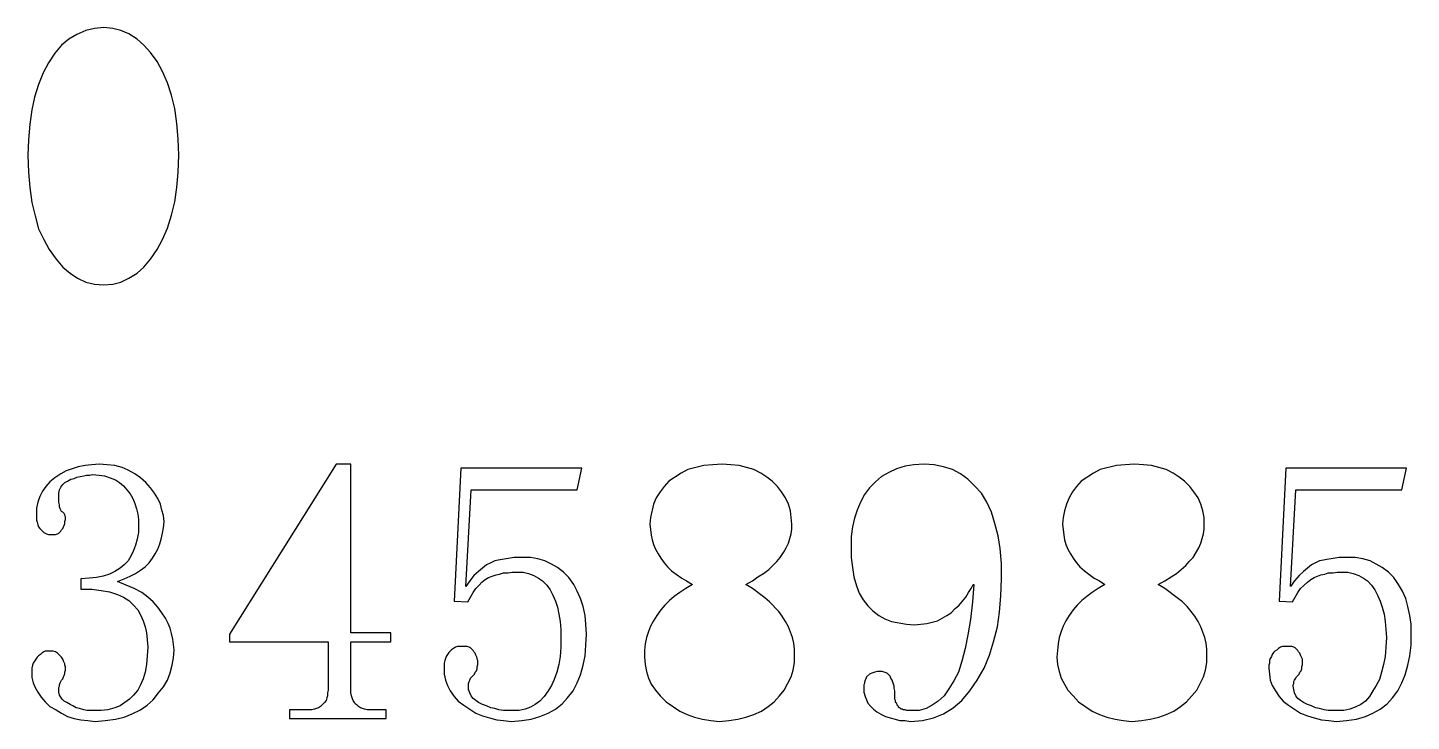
# Model space of a CAD drawing. Extents: x -171 to 209, y -140 to 140.
# Drawn here: x -75.06 to -54.56, y -115.09 to -104.81 of the extents above; entities that cross this region are included whole.
import ezdxf

# ---------------------------------------------------------------- set-up
doc = ezdxf.new("R2010")
doc.units = 0
doc.header["$MEASUREMENT"] = 0
doc.layers.get('0').update_dxf_attribs({"linetype": 'CONTINUOUS'})

msp = doc.modelspace()

# ---------------------------------------------------------------- linework, layer by layer
for points in [[(-73.93, -104.81), (-74.07, -104.82), (-74.07, -104.82), (-74.2, -104.85), (-74.2, -104.85), (-74.33, -104.91), (-74.33, -104.91), (-74.45, -104.98), (-74.45, -104.98), (-74.56, -105.07), (-74.56, -105.07), (-74.66, -105.19), (-74.66, -105.19), (-74.75, -105.33), (-74.75, -105.33), (-74.83, -105.48), (-74.83, -105.48), (-74.9, -105.65), (-74.9, -105.65), (-74.96, -105.84), (-74.96, -105.84), (-75, -106.03), (-75, -106.03), (-75.03, -106.24), (-75.03, -106.24), (-75.05, -106.47), (-75.05, -106.47), (-75.06, -106.7), (-75.06, -106.7), (-75.05, -106.95), (-75.05, -106.95), (-75.03, -107.18), (-75.03, -107.18), (-75, -107.4), (-75, -107.4), (-74.95, -107.6), (-74.95, -107.6), (-74.9, -107.79), (-74.9, -107.79), (-74.82, -107.95), (-74.82, -107.95), (-74.74, -108.1), (-74.74, -108.1), (-74.64, -108.24), (-74.64, -108.24), (-74.54, -108.36), (-74.54, -108.36), (-74.43, -108.45), (-74.43, -108.45), (-74.32, -108.52), (-74.32, -108.52), (-74.2, -108.58), (-74.2, -108.58), (-74.07, -108.61), (-74.07, -108.61), (-73.93, -108.62), (-73.93, -108.62), (-73.8, -108.61), (-73.8, -108.61), (-73.68, -108.58), (-73.68, -108.58), (-73.56, -108.52), (-73.56, -108.52), (-73.44, -108.45), (-73.44, -108.45), (-73.34, -108.36), (-73.34, -108.36), (-73.24, -108.24), (-73.24, -108.24), (-73.14, -108.1), (-73.14, -108.1), (-73.06, -107.95), (-73.06, -107.95), (-72.99, -107.78), (-72.99, -107.78), (-72.93, -107.59), (-72.93, -107.59), (-72.88, -107.39), (-72.88, -107.39), (-72.85, -107.18), (-72.85, -107.18), (-72.83, -106.95), (-72.83, -106.95), (-72.82, -106.7), (-72.82, -106.7), (-72.83, -106.46), (-72.83, -106.46), (-72.85, -106.23), (-72.85, -106.23), (-72.88, -106.01), (-72.88, -106.01), (-72.93, -105.81), (-72.93, -105.81), (-72.99, -105.63), (-72.99, -105.63), (-73.06, -105.46), (-73.06, -105.46), (-73.14, -105.31), (-73.14, -105.31), (-73.24, -105.18), (-73.24, -105.18), (-73.34, -105.07), (-73.34, -105.07), (-73.44, -104.98), (-73.44, -104.98), (-73.56, -104.9), (-73.56, -104.9), (-73.68, -104.85), (-73.68, -104.85), (-73.8, -104.82), (-73.8, -104.82), (-73.93, -104.81)], [(-72.9, -114.15), (-72.89, -114.03), (-72.89, -114.03), (-72.9, -113.95), (-72.9, -113.95), (-72.91, -113.87), (-72.91, -113.87), (-72.93, -113.79), (-72.93, -113.79), (-72.95, -113.71), (-72.95, -113.71), (-72.98, -113.64), (-72.98, -113.64), (-73.02, -113.56), (-73.02, -113.56), (-73.07, -113.48), (-73.07, -113.48), (-73.13, -113.4), (-73.13, -113.4), (-73.2, -113.32), (-73.2, -113.32), (-73.28, -113.25), (-73.28, -113.25), (-73.37, -113.18), (-73.37, -113.18), (-73.48, -113.12), (-73.48, -113.12), (-73.6, -113.07), (-73.6, -113.07), (-73.73, -113.02), (-73.73, -113.02), (-73.63, -112.98), (-73.63, -112.98), (-73.54, -112.94), (-73.54, -112.94), (-73.46, -112.9), (-73.46, -112.9), (-73.39, -112.85), (-73.39, -112.85), (-73.32, -112.8), (-73.32, -112.8), (-73.26, -112.74), (-73.26, -112.74), (-73.21, -112.67), (-73.21, -112.67), (-73.17, -112.61), (-73.17, -112.61), (-73.13, -112.54), (-73.13, -112.54), (-73.1, -112.46), (-73.1, -112.46), (-73.08, -112.39), (-73.08, -112.39), (-73.06, -112.3), (-73.06, -112.3), (-73.05, -112.22), (-73.05, -112.22), (-73.04, -112.13), (-73.04, -112.13), (-73.05, -112.04), (-73.05, -112.04), (-73.07, -111.96), (-73.07, -111.96), (-73.09, -111.87), (-73.09, -111.87), (-73.13, -111.79), (-73.13, -111.79), (-73.18, -111.71), (-73.18, -111.71), (-73.24, -111.63), (-73.24, -111.63), (-73.31, -111.55), (-73.31, -111.55), (-73.39, -111.48), (-73.39, -111.48), (-73.47, -111.42), (-73.47, -111.42), (-73.57, -111.37), (-73.57, -111.37), (-73.66, -111.33), (-73.66, -111.33), (-73.77, -111.3), (-73.77, -111.3), (-73.88, -111.29), (-73.88, -111.29), (-74, -111.28), (-74, -111.28), (-74.11, -111.29), (-74.11, -111.29), (-74.21, -111.3), (-74.21, -111.3), (-74.31, -111.32), (-74.31, -111.32), (-74.4, -111.35), (-74.4, -111.35), (-74.49, -111.38), (-74.49, -111.38), (-74.57, -111.42), (-74.57, -111.42), (-74.66, -111.48), (-74.66, -111.48), (-74.73, -111.54), (-74.73, -111.54), (-74.79, -111.61), (-74.79, -111.61), (-74.84, -111.68), (-74.84, -111.68), (-74.88, -111.76), (-74.88, -111.76), (-74.91, -111.84), (-74.91, -111.84), (-74.93, -111.93), (-74.93, -111.93), (-74.93, -112.02), (-74.93, -112.02), (-74.93, -112.06), (-74.93, -112.06), (-74.93, -112.11), (-74.93, -112.11), (-74.92, -112.14), (-74.92, -112.14), (-74.91, -112.18), (-74.91, -112.18), (-74.9, -112.21), (-74.9, -112.21), (-74.88, -112.23), (-74.88, -112.23), (-74.86, -112.25), (-74.86, -112.25), (-74.84, -112.27), (-74.84, -112.27), (-74.82, -112.29), (-74.82, -112.29), (-74.8, -112.3), (-74.8, -112.3), (-74.78, -112.31), (-74.78, -112.31), (-74.75, -112.32), (-74.75, -112.32), (-74.72, -112.32), (-74.72, -112.32), (-74.7, -112.32), (-74.7, -112.32), (-74.67, -112.32), (-74.67, -112.32), (-74.65, -112.32), (-74.65, -112.32), (-74.62, -112.31), (-74.62, -112.31), (-74.6, -112.3), (-74.6, -112.3), (-74.59, -112.29), (-74.59, -112.29), (-74.57, -112.27), (-74.57, -112.27), (-74.56, -112.25), (-74.56, -112.25), (-74.54, -112.23), (-74.54, -112.23), (-74.53, -112.21), (-74.53, -112.21), (-74.52, -112.19), (-74.52, -112.19), (-74.51, -112.16), (-74.51, -112.16), (-74.51, -112.13), (-74.51, -112.13), (-74.5, -112.1), (-74.5, -112.1), (-74.5, -112.07), (-74.5, -112.07), (-74.5, -112.06), (-74.5, -112.06), (-74.51, -112.04), (-74.51, -112.04), (-74.51, -112.03), (-74.51, -112.03), (-74.52, -112.01), (-74.52, -112.01), (-74.53, -112), (-74.53, -112), (-74.54, -111.99), (-74.54, -111.99), (-74.56, -111.98), (-74.56, -111.98), (-74.57, -111.96), (-74.57, -111.96), (-74.58, -111.94), (-74.58, -111.94), (-74.59, -111.91), (-74.59, -111.91), (-74.59, -111.88), (-74.59, -111.88), (-74.6, -111.84), (-74.6, -111.84), (-74.6, -111.8), (-74.6, -111.8), (-74.6, -111.75), (-74.6, -111.75), (-74.6, -111.71), (-74.6, -111.71), (-74.59, -111.66), (-74.59, -111.66), (-74.57, -111.62), (-74.57, -111.62), (-74.54, -111.58), (-74.54, -111.58), (-74.51, -111.55), (-74.51, -111.55), (-74.47, -111.53), (-74.47, -111.53), (-74.42, -111.5), (-74.42, -111.5), (-74.37, -111.49), (-74.37, -111.49), (-74.33, -111.47), (-74.33, -111.47), (-74.28, -111.46), (-74.28, -111.46), (-74.23, -111.45), (-74.23, -111.45), (-74.19, -111.44), (-74.19, -111.44), (-74.14, -111.44), (-74.14, -111.44), (-74.1, -111.43), (-74.1, -111.43), (-74, -111.44), (-74, -111.44), (-73.92, -111.45), (-73.92, -111.45), (-73.84, -111.48), (-73.84, -111.48), (-73.76, -111.51), (-73.76, -111.51), (-73.7, -111.55), (-73.7, -111.55), (-73.64, -111.6), (-73.64, -111.6), (-73.59, -111.66), (-73.59, -111.66), (-73.54, -111.72), (-73.54, -111.72), (-73.5, -111.79), (-73.5, -111.79), (-73.47, -111.86), (-73.47, -111.86), (-73.45, -111.94), (-73.45, -111.94), (-73.43, -112.02), (-73.43, -112.02), (-73.42, -112.1), (-73.42, -112.1), (-73.42, -112.18), (-73.42, -112.18), (-73.42, -112.29), (-73.42, -112.29), (-73.44, -112.39), (-73.44, -112.39), (-73.46, -112.48), (-73.46, -112.48), (-73.49, -112.56), (-73.49, -112.56), (-73.53, -112.64), (-73.53, -112.64), (-73.57, -112.71), (-73.57, -112.71), (-73.63, -112.77), (-73.63, -112.77), (-73.69, -112.82), (-73.69, -112.82), (-73.77, -112.87), (-73.77, -112.87), (-73.85, -112.91), (-73.85, -112.91), (-73.94, -112.94), (-73.94, -112.94), (-74.04, -112.96), (-74.04, -112.96), (-74.15, -112.97), (-74.15, -112.97), (-74.27, -112.98), (-74.27, -112.98), (-74.27, -113.13), (-74.27, -113.13), (-74.11, -113.13), (-74.11, -113.13), (-73.97, -113.15), (-73.97, -113.15), (-73.85, -113.17), (-73.85, -113.17), (-73.73, -113.21), (-73.73, -113.21), (-73.64, -113.25), (-73.64, -113.25), (-73.56, -113.3), (-73.56, -113.3), (-73.49, -113.37), (-73.49, -113.37), (-73.43, -113.44), (-73.43, -113.44), (-73.39, -113.51), (-73.39, -113.51), (-73.35, -113.6), (-73.35, -113.6), (-73.32, -113.69), (-73.32, -113.69), (-73.3, -113.78), (-73.3, -113.78), (-73.29, -113.88), (-73.29, -113.88), (-73.28, -113.99), (-73.28, -113.99), (-73.29, -114.12), (-73.29, -114.12), (-73.3, -114.25), (-73.3, -114.25), (-73.32, -114.36), (-73.32, -114.36), (-73.35, -114.46), (-73.35, -114.46), (-73.39, -114.55), (-73.39, -114.55), (-73.43, -114.63), (-73.43, -114.63), (-73.49, -114.7), (-73.49, -114.7), (-73.55, -114.76), (-73.55, -114.76), (-73.62, -114.81), (-73.62, -114.81), (-73.69, -114.86), (-73.69, -114.86), (-73.77, -114.89), (-73.77, -114.89), (-73.87, -114.92), (-73.87, -114.92), (-73.97, -114.93), (-73.97, -114.93), (-74.07, -114.93), (-74.07, -114.93), (-74.13, -114.93), (-74.13, -114.93), (-74.18, -114.93), (-74.18, -114.93), (-74.23, -114.92), (-74.23, -114.92), (-74.29, -114.9), (-74.29, -114.9), (-74.34, -114.89), (-74.34, -114.89), (-74.39, -114.86), (-74.39, -114.86), (-74.43, -114.84), (-74.43, -114.84), (-74.48, -114.81), (-74.48, -114.81), (-74.52, -114.79), (-74.52, -114.79), (-74.55, -114.76), (-74.55, -114.76), (-74.57, -114.73), (-74.57, -114.73), (-74.59, -114.7), (-74.59, -114.7), (-74.6, -114.66), (-74.6, -114.66), (-74.6, -114.63), (-74.6, -114.63), (-74.6, -114.61), (-74.6, -114.61), (-74.6, -114.59), (-74.6, -114.59), (-74.59, -114.57), (-74.59, -114.57), (-74.59, -114.55), (-74.59, -114.55), (-74.58, -114.52), (-74.58, -114.52), (-74.57, -114.5), (-74.57, -114.5), (-74.56, -114.48), (-74.56, -114.48), (-74.54, -114.46), (-74.54, -114.46), (-74.53, -114.43), (-74.53, -114.43), (-74.52, -114.41), (-74.52, -114.41), (-74.51, -114.38), (-74.51, -114.38), (-74.51, -114.36), (-74.51, -114.36), (-74.5, -114.33), (-74.5, -114.33), (-74.5, -114.3), (-74.5, -114.3), (-74.5, -114.28), (-74.5, -114.28), (-74.51, -114.26), (-74.51, -114.26), (-74.51, -114.24), (-74.51, -114.24), (-74.52, -114.22), (-74.52, -114.22), (-74.53, -114.2), (-74.53, -114.2), (-74.54, -114.17), (-74.54, -114.17), (-74.56, -114.14), (-74.56, -114.14), (-74.58, -114.12), (-74.58, -114.12), (-74.6, -114.1), (-74.6, -114.1), (-74.62, -114.08), (-74.62, -114.08), (-74.65, -114.06), (-74.65, -114.06), (-74.68, -114.05), (-74.68, -114.05), (-74.72, -114.05), (-74.72, -114.05), (-74.75, -114.05), (-74.75, -114.05), (-74.78, -114.05), (-74.78, -114.05), (-74.8, -114.05), (-74.8, -114.05), (-74.82, -114.06), (-74.82, -114.06), (-74.85, -114.08), (-74.85, -114.08), (-74.87, -114.1), (-74.87, -114.1), (-74.9, -114.12), (-74.9, -114.12), (-74.92, -114.14), (-74.92, -114.14), (-74.94, -114.17), (-74.94, -114.17), (-74.96, -114.2), (-74.96, -114.2), (-74.98, -114.23), (-74.98, -114.23), (-74.99, -114.26), (-74.99, -114.26), (-75, -114.3), (-75, -114.3), (-75, -114.33), (-75, -114.33), (-75, -114.37), (-75, -114.37), (-75, -114.44), (-75, -114.44), (-74.98, -114.52), (-74.98, -114.52), (-74.95, -114.59), (-74.95, -114.59), (-74.91, -114.66), (-74.91, -114.66), (-74.86, -114.73), (-74.86, -114.73), (-74.8, -114.8), (-74.8, -114.8), (-74.73, -114.87), (-74.73, -114.87), (-74.64, -114.92), (-74.64, -114.92), (-74.56, -114.97), (-74.56, -114.97), (-74.47, -115.02), (-74.47, -115.02), (-74.37, -115.05), (-74.37, -115.05), (-74.27, -115.07), (-74.27, -115.07), (-74.17, -115.08), (-74.17, -115.08), (-74.06, -115.09), (-74.06, -115.09), (-73.91, -115.08), (-73.91, -115.08), (-73.76, -115.06), (-73.76, -115.06), (-73.63, -115.03), (-73.63, -115.03), (-73.51, -114.98), (-73.51, -114.98), (-73.39, -114.92), (-73.39, -114.92), (-73.29, -114.85), (-73.29, -114.85), (-73.2, -114.77), (-73.2, -114.77), (-73.12, -114.67), (-73.12, -114.67), (-73.05, -114.58), (-73.05, -114.58), (-72.99, -114.48), (-72.99, -114.48), (-72.95, -114.37), (-72.95, -114.37), (-72.92, -114.26), (-72.92, -114.26), (-72.9, -114.15)], [(-70.27, -111.28), (-70.49, -111.28), (-70.49, -111.28), (-72.07, -113.8), (-72.07, -113.8), (-72.07, -113.91), (-72.07, -113.91), (-70.61, -113.91), (-70.61, -113.91), (-70.61, -114.63), (-70.61, -114.63), (-70.62, -114.67), (-70.62, -114.67), (-70.62, -114.71), (-70.62, -114.71), (-70.63, -114.74), (-70.63, -114.74), (-70.64, -114.78), (-70.64, -114.78), (-70.66, -114.81), (-70.66, -114.81), (-70.72, -114.87), (-70.72, -114.87), (-70.75, -114.89), (-70.75, -114.89), (-70.81, -114.91), (-70.81, -114.91), (-70.85, -114.92), (-70.85, -114.92), (-71.18, -114.92), (-71.18, -114.92), (-71.18, -115.05), (-71.18, -115.05), (-69.75, -115.05), (-69.75, -115.05), (-69.75, -114.92), (-69.75, -114.92), (-70.03, -114.92), (-70.03, -114.92), (-70.07, -114.91), (-70.07, -114.91), (-70.13, -114.89), (-70.13, -114.89), (-70.16, -114.87), (-70.16, -114.87), (-70.18, -114.85), (-70.18, -114.85), (-70.21, -114.83), (-70.21, -114.83), (-70.22, -114.81), (-70.22, -114.81), (-70.24, -114.78), (-70.24, -114.78), (-70.25, -114.74), (-70.25, -114.74), (-70.26, -114.71), (-70.26, -114.71), (-70.27, -114.67), (-70.27, -114.67), (-70.27, -113.91), (-70.27, -113.91), (-69.68, -113.91), (-69.68, -113.91), (-69.68, -113.78), (-69.68, -113.78), (-70.27, -113.78), (-70.27, -113.78), (-70.27, -111.28)], [(-64.77, -111.28), (-64.91, -111.29), (-64.91, -111.29), (-65.04, -111.3), (-65.04, -111.3), (-65.28, -111.36), (-65.28, -111.36), (-65.38, -111.41), (-65.38, -111.41), (-65.56, -111.53), (-65.56, -111.53), (-65.63, -111.61), (-65.63, -111.61), (-65.69, -111.69), (-65.69, -111.69), (-65.75, -111.78), (-65.75, -111.78), (-65.79, -111.87), (-65.79, -111.87), (-65.83, -112.07), (-65.83, -112.07), (-65.84, -112.17), (-65.84, -112.17), (-65.82, -112.33), (-65.82, -112.33), (-65.81, -112.4), (-65.81, -112.4), (-65.79, -112.47), (-65.79, -112.47), (-65.76, -112.54), (-65.76, -112.54), (-65.72, -112.61), (-65.72, -112.61), (-65.68, -112.67), (-65.68, -112.67), (-65.63, -112.74), (-65.63, -112.74), (-65.58, -112.8), (-65.58, -112.8), (-65.52, -112.86), (-65.52, -112.86), (-65.45, -112.91), (-65.45, -112.91), (-65.37, -112.97), (-65.37, -112.97), (-65.3, -113.01), (-65.3, -113.01), (-65.21, -113.06), (-65.21, -113.06), (-65.31, -113.12), (-65.31, -113.12), (-65.4, -113.18), (-65.4, -113.18), (-65.48, -113.24), (-65.48, -113.24), (-65.55, -113.3), (-65.55, -113.3), (-65.62, -113.37), (-65.62, -113.37), (-65.68, -113.44), (-65.68, -113.44), (-65.74, -113.52), (-65.74, -113.52), (-65.79, -113.6), (-65.79, -113.6), (-65.83, -113.68), (-65.83, -113.68), (-65.86, -113.76), (-65.86, -113.76), (-65.89, -113.85), (-65.89, -113.85), (-65.91, -113.94), (-65.91, -113.94), (-65.92, -114.04), (-65.92, -114.04), (-65.92, -114.14), (-65.92, -114.14), (-65.91, -114.25), (-65.91, -114.25), (-65.89, -114.35), (-65.89, -114.35), (-65.86, -114.45), (-65.86, -114.45), (-65.82, -114.54), (-65.82, -114.54), (-65.76, -114.63), (-65.76, -114.63), (-65.69, -114.71), (-65.69, -114.71), (-65.6, -114.8), (-65.6, -114.8), (-65.4, -114.94), (-65.4, -114.94), (-65.29, -114.99), (-65.29, -114.99), (-65.18, -115.03), (-65.18, -115.03), (-65.06, -115.06), (-65.06, -115.06), (-64.94, -115.08), (-64.94, -115.08), (-64.81, -115.09), (-64.81, -115.09), (-64.67, -115.08), (-64.67, -115.08), (-64.54, -115.06), (-64.54, -115.06), (-64.42, -115.03), (-64.42, -115.03), (-64.3, -114.99), (-64.3, -114.99), (-64.19, -114.94), (-64.19, -114.94), (-64.09, -114.87), (-64.09, -114.87), (-64, -114.8), (-64, -114.8), (-63.92, -114.71), (-63.92, -114.71), (-63.85, -114.63), (-63.85, -114.63), (-63.75, -114.43), (-63.75, -114.43), (-63.72, -114.33), (-63.72, -114.33), (-63.7, -114.22), (-63.7, -114.22), (-63.7, -114.02), (-63.7, -114.02), (-63.71, -113.93), (-63.71, -113.93), (-63.73, -113.85), (-63.73, -113.85), (-63.79, -113.69), (-63.79, -113.69), (-63.83, -113.61), (-63.83, -113.61), (-63.88, -113.53), (-63.88, -113.53), (-63.93, -113.46), (-63.93, -113.46), (-64.07, -113.32), (-64.07, -113.32), (-64.14, -113.26), (-64.14, -113.26), (-64.32, -113.12), (-64.32, -113.12), (-64.42, -113.06), (-64.42, -113.06), (-64.32, -113.01), (-64.32, -113.01), (-64.24, -112.95), (-64.24, -112.95), (-64.16, -112.9), (-64.16, -112.9), (-64.08, -112.84), (-64.08, -112.84), (-63.96, -112.72), (-63.96, -112.72), (-63.91, -112.66), (-63.91, -112.66), (-63.86, -112.59), (-63.86, -112.59), (-63.82, -112.52), (-63.82, -112.52), (-63.79, -112.45), (-63.79, -112.45), (-63.75, -112.31), (-63.75, -112.31), (-63.74, -112.24), (-63.74, -112.24), (-63.74, -112.17), (-63.74, -112.17), (-63.76, -111.97), (-63.76, -111.97), (-63.79, -111.87), (-63.79, -111.87), (-63.83, -111.78), (-63.83, -111.78), (-63.89, -111.69), (-63.89, -111.69), (-63.95, -111.61), (-63.95, -111.61), (-64.03, -111.53), (-64.03, -111.53), (-64.11, -111.47), (-64.11, -111.47), (-64.2, -111.41), (-64.2, -111.41), (-64.3, -111.36), (-64.3, -111.36), (-64.52, -111.3), (-64.52, -111.3), (-64.64, -111.29), (-64.64, -111.29), (-64.77, -111.28)], [(-61.78, -111.28), (-61.93, -111.29), (-61.93, -111.29), (-62.06, -111.31), (-62.06, -111.31), (-62.19, -111.35), (-62.19, -111.35), (-62.3, -111.4), (-62.3, -111.4), (-62.41, -111.46), (-62.41, -111.46), (-62.5, -111.54), (-62.5, -111.54), (-62.59, -111.63), (-62.59, -111.63), (-62.66, -111.73), (-62.66, -111.73), (-62.72, -111.84), (-62.72, -111.84), (-62.77, -111.96), (-62.77, -111.96), (-62.81, -112.08), (-62.81, -112.08), (-62.84, -112.21), (-62.84, -112.21), (-62.86, -112.35), (-62.86, -112.35), (-62.86, -112.66), (-62.86, -112.66), (-62.84, -112.81), (-62.84, -112.81), (-62.82, -112.95), (-62.82, -112.95), (-62.78, -113.08), (-62.78, -113.08), (-62.74, -113.19), (-62.74, -113.19), (-62.68, -113.29), (-62.68, -113.29), (-62.61, -113.38), (-62.61, -113.38), (-62.54, -113.45), (-62.54, -113.45), (-62.45, -113.52), (-62.45, -113.52), (-62.36, -113.57), (-62.36, -113.57), (-62.26, -113.61), (-62.26, -113.61), (-62.04, -113.65), (-62.04, -113.65), (-61.92, -113.66), (-61.92, -113.66), (-61.74, -113.64), (-61.74, -113.64), (-61.58, -113.6), (-61.58, -113.6), (-61.44, -113.52), (-61.44, -113.52), (-61.38, -113.48), (-61.38, -113.48), (-61.32, -113.42), (-61.32, -113.42), (-61.26, -113.37), (-61.26, -113.37), (-61.16, -113.25), (-61.16, -113.25), (-61.12, -113.18), (-61.12, -113.18), (-61.08, -113.12), (-61.08, -113.12), (-61.05, -113.06), (-61.05, -113.06), (-61.04, -113.06), (-61.04, -113.06), (-61.06, -113.32), (-61.06, -113.32), (-61.09, -113.58), (-61.09, -113.58), (-61.13, -113.81), (-61.13, -113.81), (-61.17, -114.01), (-61.17, -114.01), (-61.22, -114.2), (-61.22, -114.2), (-61.27, -114.36), (-61.27, -114.36), (-61.34, -114.49), (-61.34, -114.49), (-61.41, -114.61), (-61.41, -114.61), (-61.48, -114.71), (-61.48, -114.71), (-61.57, -114.79), (-61.57, -114.79), (-61.66, -114.85), (-61.66, -114.85), (-61.75, -114.9), (-61.75, -114.9), (-61.85, -114.93), (-61.85, -114.93), (-62.04, -114.93), (-62.04, -114.93), (-62.06, -114.92), (-62.06, -114.92), (-62.09, -114.92), (-62.09, -114.92), (-62.1, -114.91), (-62.1, -114.91), (-62.12, -114.91), (-62.12, -114.91), (-62.14, -114.89), (-62.14, -114.89), (-62.15, -114.89), (-62.15, -114.89), (-62.16, -114.88), (-62.16, -114.88), (-62.16, -114.87), (-62.16, -114.87), (-62.18, -114.85), (-62.18, -114.85), (-62.18, -114.84), (-62.18, -114.84), (-62.19, -114.82), (-62.19, -114.82), (-62.2, -114.81), (-62.2, -114.81), (-62.2, -114.78), (-62.2, -114.78), (-62.21, -114.76), (-62.21, -114.76), (-62.21, -114.64), (-62.21, -114.64), (-62.22, -114.6), (-62.22, -114.6), (-62.22, -114.57), (-62.22, -114.57), (-62.25, -114.48), (-62.25, -114.48), (-62.27, -114.45), (-62.27, -114.45), (-62.28, -114.42), (-62.28, -114.42), (-62.32, -114.38), (-62.32, -114.38), (-62.34, -114.37), (-62.34, -114.37), (-62.4, -114.35), (-62.4, -114.35), (-62.47, -114.35), (-62.47, -114.35), (-62.51, -114.36), (-62.51, -114.36), (-62.57, -114.38), (-62.57, -114.38), (-62.59, -114.39), (-62.59, -114.39), (-62.63, -114.43), (-62.63, -114.43), (-62.64, -114.46), (-62.64, -114.46), (-62.65, -114.48), (-62.65, -114.48), (-62.66, -114.51), (-62.66, -114.51), (-62.66, -114.53), (-62.66, -114.53), (-62.67, -114.55), (-62.67, -114.55), (-62.67, -114.66), (-62.67, -114.66), (-62.65, -114.72), (-62.65, -114.72), (-62.61, -114.82), (-62.61, -114.82), (-62.57, -114.87), (-62.57, -114.87), (-62.53, -114.91), (-62.53, -114.91), (-62.48, -114.95), (-62.48, -114.95), (-62.41, -114.99), (-62.41, -114.99), (-62.35, -115.02), (-62.35, -115.02), (-62.14, -115.08), (-62.14, -115.08), (-62.06, -115.08), (-62.06, -115.08), (-61.98, -115.09), (-61.98, -115.09), (-61.8, -115.08), (-61.8, -115.08), (-61.64, -115.04), (-61.64, -115.04), (-61.49, -114.98), (-61.49, -114.98), (-61.35, -114.89), (-61.35, -114.89), (-61.22, -114.78), (-61.22, -114.78), (-61.1, -114.64), (-61.1, -114.64), (-60.99, -114.48), (-60.99, -114.48), (-60.89, -114.3), (-60.89, -114.3), (-60.81, -114.11), (-60.81, -114.11), (-60.75, -113.91), (-60.75, -113.91), (-60.69, -113.69), (-60.69, -113.69), (-60.66, -113.47), (-60.66, -113.47), (-60.64, -113.23), (-60.64, -113.23), (-60.63, -112.98), (-60.63, -112.98), (-60.63, -112.75), (-60.63, -112.75), (-60.65, -112.53), (-60.65, -112.53), (-60.68, -112.34), (-60.68, -112.34), (-60.73, -112.16), (-60.73, -112.16), (-60.78, -111.99), (-60.78, -111.99), (-60.85, -111.84), (-60.85, -111.84), (-60.93, -111.71), (-60.93, -111.71), (-61.03, -111.6), (-61.03, -111.6), (-61.13, -111.5), (-61.13, -111.5), (-61.24, -111.42), (-61.24, -111.42), (-61.36, -111.36), (-61.36, -111.36), (-61.49, -111.32), (-61.49, -111.32), (-61.63, -111.29), (-61.63, -111.29), (-61.78, -111.28)], [(-58.66, -111.28), (-58.8, -111.29), (-58.8, -111.29), (-58.93, -111.3), (-58.93, -111.3), (-59.17, -111.36), (-59.17, -111.36), (-59.27, -111.41), (-59.27, -111.41), (-59.45, -111.53), (-59.45, -111.53), (-59.52, -111.61), (-59.52, -111.61), (-59.58, -111.69), (-59.58, -111.69), (-59.63, -111.78), (-59.63, -111.78), (-59.67, -111.87), (-59.67, -111.87), (-59.7, -111.97), (-59.7, -111.97), (-59.72, -112.07), (-59.72, -112.07), (-59.73, -112.17), (-59.73, -112.17), (-59.71, -112.33), (-59.71, -112.33), (-59.7, -112.4), (-59.7, -112.4), (-59.68, -112.47), (-59.68, -112.47), (-59.65, -112.54), (-59.65, -112.54), (-59.61, -112.61), (-59.61, -112.61), (-59.57, -112.67), (-59.57, -112.67), (-59.52, -112.74), (-59.52, -112.74), (-59.47, -112.8), (-59.47, -112.8), (-59.4, -112.86), (-59.4, -112.86), (-59.34, -112.91), (-59.34, -112.91), (-59.26, -112.97), (-59.26, -112.97), (-59.18, -113.01), (-59.18, -113.01), (-59.1, -113.06), (-59.1, -113.06), (-59.2, -113.12), (-59.2, -113.12), (-59.29, -113.18), (-59.29, -113.18), (-59.37, -113.24), (-59.37, -113.24), (-59.44, -113.3), (-59.44, -113.3), (-59.51, -113.37), (-59.51, -113.37), (-59.57, -113.44), (-59.57, -113.44), (-59.63, -113.52), (-59.63, -113.52), (-59.68, -113.6), (-59.68, -113.6), (-59.72, -113.68), (-59.72, -113.68), (-59.75, -113.76), (-59.75, -113.76), (-59.78, -113.85), (-59.78, -113.85), (-59.79, -113.94), (-59.79, -113.94), (-59.81, -114.14), (-59.81, -114.14), (-59.8, -114.25), (-59.8, -114.25), (-59.78, -114.35), (-59.78, -114.35), (-59.75, -114.45), (-59.75, -114.45), (-59.65, -114.63), (-59.65, -114.63), (-59.57, -114.71), (-59.57, -114.71), (-59.49, -114.8), (-59.49, -114.8), (-59.29, -114.94), (-59.29, -114.94), (-59.18, -114.99), (-59.18, -114.99), (-59.07, -115.03), (-59.07, -115.03), (-58.95, -115.06), (-58.95, -115.06), (-58.83, -115.08), (-58.83, -115.08), (-58.7, -115.09), (-58.7, -115.09), (-58.56, -115.08), (-58.56, -115.08), (-58.43, -115.06), (-58.43, -115.06), (-58.3, -115.03), (-58.3, -115.03), (-58.19, -114.99), (-58.19, -114.99), (-58.08, -114.94), (-58.08, -114.94), (-57.98, -114.87), (-57.98, -114.87), (-57.89, -114.8), (-57.89, -114.8), (-57.81, -114.71), (-57.81, -114.71), (-57.74, -114.63), (-57.74, -114.63), (-57.64, -114.43), (-57.64, -114.43), (-57.61, -114.33), (-57.61, -114.33), (-57.59, -114.22), (-57.59, -114.22), (-57.59, -114.02), (-57.59, -114.02), (-57.6, -113.93), (-57.6, -113.93), (-57.62, -113.85), (-57.62, -113.85), (-57.68, -113.69), (-57.68, -113.69), (-57.72, -113.61), (-57.72, -113.61), (-57.77, -113.53), (-57.77, -113.53), (-57.82, -113.46), (-57.82, -113.46), (-57.88, -113.39), (-57.88, -113.39), (-57.95, -113.32), (-57.95, -113.32), (-58.03, -113.26), (-58.03, -113.26), (-58.21, -113.12), (-58.21, -113.12), (-58.31, -113.06), (-58.31, -113.06), (-58.21, -113.01), (-58.21, -113.01), (-58.12, -112.95), (-58.12, -112.95), (-58.04, -112.9), (-58.04, -112.9), (-57.9, -112.78), (-57.9, -112.78), (-57.85, -112.72), (-57.85, -112.72), (-57.79, -112.66), (-57.79, -112.66), (-57.71, -112.52), (-57.71, -112.52), (-57.68, -112.45), (-57.68, -112.45), (-57.64, -112.31), (-57.64, -112.31), (-57.63, -112.24), (-57.63, -112.24), (-57.63, -112.07), (-57.63, -112.07), (-57.65, -111.97), (-57.65, -111.97), (-57.68, -111.87), (-57.68, -111.87), (-57.72, -111.78), (-57.72, -111.78), (-57.78, -111.69), (-57.78, -111.69), (-57.84, -111.61), (-57.84, -111.61), (-57.92, -111.53), (-57.92, -111.53), (-58, -111.47), (-58, -111.47), (-58.09, -111.41), (-58.09, -111.41), (-58.19, -111.36), (-58.19, -111.36), (-58.41, -111.3), (-58.41, -111.3), (-58.53, -111.29), (-58.53, -111.29), (-58.66, -111.28)], [(-67.61, -112.66), (-67.73, -112.66), (-67.73, -112.66), (-67.79, -112.66), (-67.79, -112.66), (-67.85, -112.66), (-67.85, -112.66), (-67.91, -112.67), (-67.91, -112.67), (-67.97, -112.68), (-67.97, -112.68), (-68.03, -112.69), (-68.03, -112.69), (-68.09, -112.7), (-68.09, -112.7), (-68.14, -112.71), (-68.14, -112.71), (-68.2, -112.74), (-68.2, -112.74), (-68.26, -112.77), (-68.26, -112.77), (-68.32, -112.82), (-68.32, -112.82), (-68.38, -112.87), (-68.38, -112.87), (-68.45, -112.93), (-68.45, -112.93), (-68.51, -113.01), (-68.51, -113.01), (-68.57, -113.09), (-68.57, -113.09), (-68.49, -111.66), (-68.49, -111.66), (-66.92, -111.66), (-66.92, -111.66), (-66.85, -111.34), (-66.85, -111.34), (-68.64, -111.34), (-68.64, -111.34), (-68.74, -113.31), (-68.74, -113.31), (-68.54, -113.32), (-68.54, -113.32), (-68.5, -113.25), (-68.5, -113.25), (-68.46, -113.18), (-68.46, -113.18), (-68.42, -113.12), (-68.42, -113.12), (-68.37, -113.07), (-68.37, -113.07), (-68.33, -113.03), (-68.33, -113.03), (-68.28, -112.99), (-68.28, -112.99), (-68.23, -112.96), (-68.23, -112.96), (-68.18, -112.94), (-68.18, -112.94), (-68.12, -112.92), (-68.12, -112.92), (-68.07, -112.91), (-68.07, -112.91), (-68.01, -112.89), (-68.01, -112.89), (-67.94, -112.89), (-67.94, -112.89), (-67.88, -112.88), (-67.88, -112.88), (-67.81, -112.88), (-67.81, -112.88), (-67.72, -112.88), (-67.72, -112.88), (-67.64, -112.9), (-67.64, -112.9), (-67.56, -112.93), (-67.56, -112.93), (-67.49, -112.97), (-67.49, -112.97), (-67.43, -113.01), (-67.43, -113.01), (-67.37, -113.07), (-67.37, -113.07), (-67.32, -113.14), (-67.32, -113.14), (-67.28, -113.22), (-67.28, -113.22), (-67.24, -113.31), (-67.24, -113.31), (-67.21, -113.4), (-67.21, -113.4), (-67.19, -113.5), (-67.19, -113.5), (-67.17, -113.61), (-67.17, -113.61), (-67.16, -113.73), (-67.16, -113.73), (-67.16, -113.85), (-67.16, -113.85), (-67.16, -113.99), (-67.16, -113.99), (-67.17, -114.13), (-67.17, -114.13), (-67.19, -114.25), (-67.19, -114.25), (-67.22, -114.36), (-67.22, -114.36), (-67.26, -114.47), (-67.26, -114.47), (-67.3, -114.56), (-67.3, -114.56), (-67.35, -114.64), (-67.35, -114.64), (-67.41, -114.72), (-67.41, -114.72), (-67.47, -114.79), (-67.47, -114.79), (-67.54, -114.84), (-67.54, -114.84), (-67.61, -114.88), (-67.61, -114.88), (-67.69, -114.91), (-67.69, -114.91), (-67.78, -114.93), (-67.78, -114.93), (-67.88, -114.93), (-67.88, -114.93), (-67.95, -114.93), (-67.95, -114.93), (-68.01, -114.93), (-68.01, -114.93), (-68.08, -114.92), (-68.08, -114.92), (-68.14, -114.9), (-68.14, -114.9), (-68.2, -114.89), (-68.2, -114.89), (-68.26, -114.86), (-68.26, -114.86), (-68.32, -114.84), (-68.32, -114.84), (-68.38, -114.81), (-68.38, -114.81), (-68.42, -114.78), (-68.42, -114.78), (-68.46, -114.75), (-68.46, -114.75), (-68.49, -114.71), (-68.49, -114.71), (-68.51, -114.67), (-68.51, -114.67), (-68.53, -114.62), (-68.53, -114.62), (-68.53, -114.57), (-68.53, -114.57), (-68.53, -114.55), (-68.53, -114.55), (-68.53, -114.53), (-68.53, -114.53), (-68.52, -114.5), (-68.52, -114.5), (-68.51, -114.48), (-68.51, -114.48), (-68.5, -114.45), (-68.5, -114.45), (-68.48, -114.43), (-68.48, -114.43), (-68.46, -114.41), (-68.46, -114.41), (-68.44, -114.39), (-68.44, -114.39), (-68.43, -114.36), (-68.43, -114.36), (-68.41, -114.34), (-68.41, -114.34), (-68.4, -114.31), (-68.4, -114.31), (-68.4, -114.28), (-68.4, -114.28), (-68.39, -114.25), (-68.39, -114.25), (-68.39, -114.21), (-68.39, -114.21), (-68.39, -114.19), (-68.39, -114.19), (-68.4, -114.17), (-68.4, -114.17), (-68.4, -114.15), (-68.4, -114.15), (-68.41, -114.13), (-68.41, -114.13), (-68.42, -114.11), (-68.42, -114.11), (-68.43, -114.08), (-68.43, -114.08), (-68.45, -114.06), (-68.45, -114.06), (-68.46, -114.04), (-68.46, -114.04), (-68.48, -114.02), (-68.48, -114.02), (-68.5, -114), (-68.5, -114), (-68.52, -113.99), (-68.52, -113.99), (-68.55, -113.98), (-68.55, -113.98), (-68.58, -113.98), (-68.58, -113.98), (-68.61, -113.98), (-68.61, -113.98), (-68.65, -113.98), (-68.65, -113.98), (-68.69, -113.98), (-68.69, -113.98), (-68.72, -113.99), (-68.72, -113.99), (-68.75, -114.01), (-68.75, -114.01), (-68.78, -114.03), (-68.78, -114.03), (-68.8, -114.05), (-68.8, -114.05), (-68.82, -114.07), (-68.82, -114.07), (-68.84, -114.1), (-68.84, -114.1), (-68.86, -114.13), (-68.86, -114.13), (-68.87, -114.16), (-68.87, -114.16), (-68.88, -114.19), (-68.88, -114.19), (-68.89, -114.23), (-68.89, -114.23), (-68.89, -114.26), (-68.89, -114.26), (-68.89, -114.3), (-68.89, -114.3), (-68.89, -114.39), (-68.89, -114.39), (-68.87, -114.48), (-68.87, -114.48), (-68.84, -114.56), (-68.84, -114.56), (-68.8, -114.64), (-68.8, -114.64), (-68.74, -114.72), (-68.74, -114.72), (-68.68, -114.79), (-68.68, -114.79), (-68.6, -114.85), (-68.6, -114.85), (-68.51, -114.91), (-68.51, -114.91), (-68.42, -114.97), (-68.42, -114.97), (-68.32, -115.01), (-68.32, -115.01), (-68.22, -115.04), (-68.22, -115.04), (-68.11, -115.07), (-68.11, -115.07), (-68.01, -115.08), (-68.01, -115.08), (-67.89, -115.09), (-67.89, -115.09), (-67.74, -115.08), (-67.74, -115.08), (-67.6, -115.06), (-67.6, -115.06), (-67.47, -115.02), (-67.47, -115.02), (-67.35, -114.97), (-67.35, -114.97), (-67.24, -114.91), (-67.24, -114.91), (-67.14, -114.83), (-67.14, -114.83), (-67.06, -114.74), (-67.06, -114.74), (-66.98, -114.64), (-66.98, -114.64), (-66.92, -114.52), (-66.92, -114.52), (-66.87, -114.4), (-66.87, -114.4), (-66.83, -114.26), (-66.83, -114.26), (-66.8, -114.12), (-66.8, -114.12), (-66.79, -113.96), (-66.79, -113.96), (-66.78, -113.8), (-66.78, -113.8), (-66.79, -113.65), (-66.79, -113.65), (-66.8, -113.52), (-66.8, -113.52), (-66.83, -113.39), (-66.83, -113.39), (-66.87, -113.27), (-66.87, -113.27), (-66.92, -113.16), (-66.92, -113.16), (-66.97, -113.06), (-66.97, -113.06), (-67.04, -112.96), (-67.04, -112.96), (-67.12, -112.88), (-67.12, -112.88), (-67.21, -112.81), (-67.21, -112.81), (-67.3, -112.76), (-67.3, -112.76), (-67.4, -112.71), (-67.4, -112.71), (-67.5, -112.68), (-67.5, -112.68), (-67.61, -112.66)], [(-55.39, -112.66), (-55.5, -112.66), (-55.5, -112.66), (-55.57, -112.66), (-55.57, -112.66), (-55.63, -112.66), (-55.63, -112.66), (-55.69, -112.67), (-55.69, -112.67), (-55.75, -112.68), (-55.75, -112.68), (-55.81, -112.69), (-55.81, -112.69), (-55.86, -112.7), (-55.86, -112.7), (-55.92, -112.71), (-55.92, -112.71), (-55.98, -112.74), (-55.98, -112.74), (-56.04, -112.77), (-56.04, -112.77), (-56.1, -112.82), (-56.1, -112.82), (-56.16, -112.87), (-56.16, -112.87), (-56.22, -112.93), (-56.22, -112.93), (-56.29, -113.01), (-56.29, -113.01), (-56.35, -113.09), (-56.35, -113.09), (-56.27, -111.66), (-56.27, -111.66), (-54.7, -111.66), (-54.7, -111.66), (-54.63, -111.34), (-54.63, -111.34), (-56.42, -111.34), (-56.42, -111.34), (-56.52, -113.31), (-56.52, -113.31), (-56.32, -113.32), (-56.32, -113.32), (-56.28, -113.25), (-56.28, -113.25), (-56.24, -113.18), (-56.24, -113.18), (-56.2, -113.12), (-56.2, -113.12), (-56.15, -113.07), (-56.15, -113.07), (-56.1, -113.03), (-56.1, -113.03), (-56.05, -112.99), (-56.05, -112.99), (-56, -112.96), (-56, -112.96), (-55.95, -112.94), (-55.95, -112.94), (-55.9, -112.92), (-55.9, -112.92), (-55.84, -112.91), (-55.84, -112.91), (-55.79, -112.89), (-55.79, -112.89), (-55.72, -112.89), (-55.72, -112.89), (-55.66, -112.88), (-55.66, -112.88), (-55.59, -112.88), (-55.59, -112.88), (-55.5, -112.88), (-55.5, -112.88), (-55.42, -112.9), (-55.42, -112.9), (-55.34, -112.93), (-55.34, -112.93), (-55.27, -112.97), (-55.27, -112.97), (-55.21, -113.01), (-55.21, -113.01), (-55.15, -113.07), (-55.15, -113.07), (-55.1, -113.14), (-55.1, -113.14), (-55.06, -113.22), (-55.06, -113.22), (-55.02, -113.31), (-55.02, -113.31), (-54.99, -113.4), (-54.99, -113.4), (-54.96, -113.5), (-54.96, -113.5), (-54.95, -113.61), (-54.95, -113.61), (-54.94, -113.73), (-54.94, -113.73), (-54.93, -113.85), (-54.93, -113.85), (-54.94, -113.99), (-54.94, -113.99), (-54.95, -114.13), (-54.95, -114.13), (-54.97, -114.25), (-54.97, -114.25), (-55, -114.36), (-55, -114.36), (-55.03, -114.47), (-55.03, -114.47), (-55.08, -114.56), (-55.08, -114.56), (-55.13, -114.64), (-55.13, -114.64), (-55.18, -114.72), (-55.18, -114.72), (-55.24, -114.79), (-55.24, -114.79), (-55.31, -114.84), (-55.31, -114.84), (-55.39, -114.88), (-55.39, -114.88), (-55.47, -114.91), (-55.47, -114.91), (-55.56, -114.93), (-55.56, -114.93), (-55.66, -114.93), (-55.66, -114.93), (-55.72, -114.93), (-55.72, -114.93), (-55.79, -114.93), (-55.79, -114.93), (-55.85, -114.92), (-55.85, -114.92), (-55.92, -114.9), (-55.92, -114.9), (-55.98, -114.89), (-55.98, -114.89), (-56.04, -114.86), (-56.04, -114.86), (-56.1, -114.84), (-56.1, -114.84), (-56.16, -114.81), (-56.16, -114.81), (-56.2, -114.78), (-56.2, -114.78), (-56.24, -114.75), (-56.24, -114.75), (-56.27, -114.71), (-56.27, -114.71), (-56.29, -114.67), (-56.29, -114.67), (-56.3, -114.62), (-56.3, -114.62), (-56.31, -114.57), (-56.31, -114.57), (-56.31, -114.55), (-56.31, -114.55), (-56.3, -114.53), (-56.3, -114.53), (-56.3, -114.5), (-56.3, -114.5), (-56.29, -114.48), (-56.29, -114.48), (-56.27, -114.45), (-56.27, -114.45), (-56.26, -114.43), (-56.26, -114.43), (-56.24, -114.41), (-56.24, -114.41), (-56.22, -114.39), (-56.22, -114.39), (-56.21, -114.36), (-56.21, -114.36), (-56.19, -114.34), (-56.19, -114.34), (-56.18, -114.31), (-56.18, -114.31), (-56.18, -114.28), (-56.18, -114.28), (-56.17, -114.25), (-56.17, -114.25), (-56.17, -114.21), (-56.17, -114.21), (-56.17, -114.19), (-56.17, -114.19), (-56.17, -114.17), (-56.17, -114.17), (-56.18, -114.15), (-56.18, -114.15), (-56.19, -114.13), (-56.19, -114.13), (-56.2, -114.11), (-56.2, -114.11), (-56.21, -114.08), (-56.21, -114.08), (-56.23, -114.06), (-56.23, -114.06), (-56.24, -114.04), (-56.24, -114.04), (-56.26, -114.02), (-56.26, -114.02), (-56.28, -114), (-56.28, -114), (-56.3, -113.99), (-56.3, -113.99), (-56.33, -113.98), (-56.33, -113.98), (-56.36, -113.98), (-56.36, -113.98), (-56.39, -113.98), (-56.39, -113.98), (-56.43, -113.98), (-56.43, -113.98), (-56.47, -113.98), (-56.47, -113.98), (-56.5, -113.99), (-56.5, -113.99), (-56.53, -114.01), (-56.53, -114.01), (-56.55, -114.03), (-56.55, -114.03), (-56.58, -114.05), (-56.58, -114.05), (-56.6, -114.07), (-56.6, -114.07), (-56.62, -114.1), (-56.62, -114.1), (-56.63, -114.13), (-56.63, -114.13), (-56.65, -114.16), (-56.65, -114.16), (-56.66, -114.19), (-56.66, -114.19), (-56.66, -114.23), (-56.66, -114.23), (-56.67, -114.26), (-56.67, -114.26), (-56.67, -114.3), (-56.67, -114.3), (-56.66, -114.39), (-56.66, -114.39), (-56.65, -114.48), (-56.65, -114.48), (-56.62, -114.56), (-56.62, -114.56), (-56.57, -114.64), (-56.57, -114.64), (-56.52, -114.72), (-56.52, -114.72), (-56.46, -114.79), (-56.46, -114.79), (-56.38, -114.85), (-56.38, -114.85), (-56.29, -114.91), (-56.29, -114.91), (-56.2, -114.97), (-56.2, -114.97), (-56.1, -115.01), (-56.1, -115.01), (-56, -115.04), (-56, -115.04), (-55.89, -115.07), (-55.89, -115.07), (-55.78, -115.08), (-55.78, -115.08), (-55.67, -115.09), (-55.67, -115.09), (-55.52, -115.08), (-55.52, -115.08), (-55.37, -115.06), (-55.37, -115.06), (-55.24, -115.02), (-55.24, -115.02), (-55.13, -114.97), (-55.13, -114.97), (-55.02, -114.91), (-55.02, -114.91), (-54.92, -114.83), (-54.92, -114.83), (-54.84, -114.74), (-54.84, -114.74), (-54.76, -114.64), (-54.76, -114.64), (-54.7, -114.52), (-54.7, -114.52), (-54.65, -114.4), (-54.65, -114.4), (-54.61, -114.26), (-54.61, -114.26), (-54.58, -114.12), (-54.58, -114.12), (-54.56, -113.96), (-54.56, -113.96), (-54.56, -113.8), (-54.56, -113.8), (-54.56, -113.65), (-54.56, -113.65), (-54.58, -113.52), (-54.58, -113.52), (-54.61, -113.39), (-54.61, -113.39), (-54.64, -113.27), (-54.64, -113.27), (-54.69, -113.16), (-54.69, -113.16), (-54.75, -113.06), (-54.75, -113.06), (-54.82, -112.96), (-54.82, -112.96), (-54.9, -112.88), (-54.9, -112.88), (-54.99, -112.81), (-54.99, -112.81), (-55.08, -112.76), (-55.08, -112.76), (-55.17, -112.71), (-55.17, -112.71), (-55.28, -112.68), (-55.28, -112.68), (-55.39, -112.66)]]:
    msp.add_lwpolyline(points)

doc.saveas('drawing.dxf')
